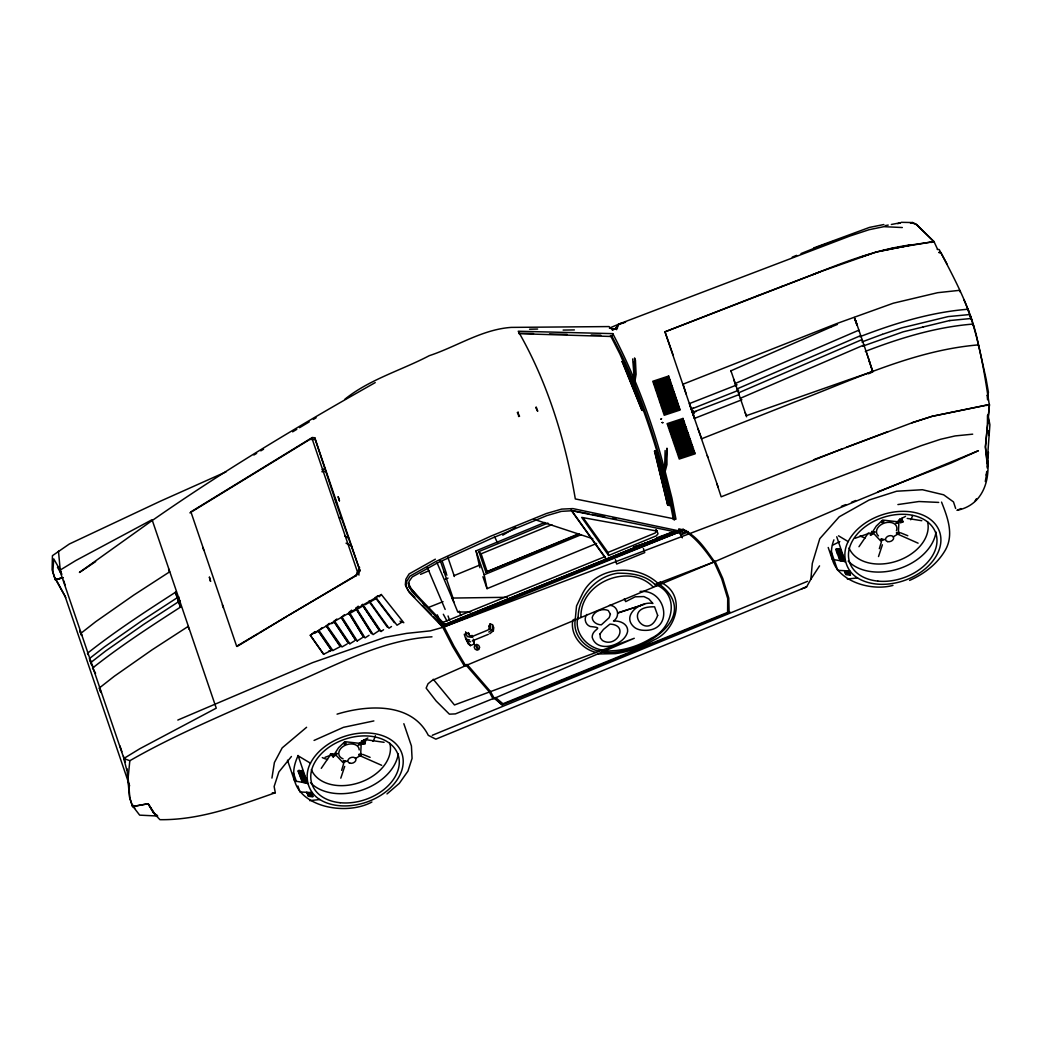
<?xml version="1.0" encoding="UTF-8"?>
<svg xmlns="http://www.w3.org/2000/svg" width="1042" height="1042" viewBox="0 0 1042 1042"><rect width="100%" height="100%" fill="white"/><g stroke="black" fill="none" stroke-linecap="round" stroke-linejoin="round"><path stroke-width="1.5" d="M987.49 415.406L987.451 423.208L988.428 423.195L988.78 421.88L987.777 415.537M492.449 624.679L493.765 627.701L493.296 631.27L492.384 629.42L492.449 624.679L490.131 623.884L489.063 626.073L489.31 628.717M911.828 422.844L932.069 416.344L989.249 404.53C983.974 369.936 978.295 332.763 963.876 299.64M987.165 395.504L987.582 399.789M572.813 620.081C569.948 634.982 581.853 649.062 595.946 652.409M575.379 619.143C572.214 634.37 584.796 648.411 599.254 651.185M577.841 617.437C574.051 633.275 587.232 647.681 602.38 650.039M578.167 618.674C577.424 596.753 596.206 576.161 617.672 573.217C631.413 573.035 646.835 575.002 656.33 586.047L657.763 583.103L660.381 581.996M580.967 617.515C579.521 582.647 629.589 561.846 653.425 587.258M987.321 466.959L987.738 460.851C989.796 483.032 981.238 505.644 956.973 510.32L961.024 508.574M661.996 478.382L665.864 463.625L666.958 448.19L666.958 464.576L663.285 478.591L664.718 471.049M465.631 637.756L468.118 643.735L470.372 645.623L473.889 644.164L474.097 641.26M987.048 471.31L985.289 481.508M987.282 468.105L988.454 452.072M988.05 415.224L989.9 424.758L987.126 462.609M986.37 475.256L986.644 471.883M633.979 386.465L634.604 379.21M678.668 530.847L572.957 508.6L561.69 509.095L546.386 513.511L490.73 536.187L436.22 561.325L410.092 576.057L406.758 581.319L406.276 586.854L409.232 592.39L442.42 626.854L444.634 625.942L411.655 591.101L408.868 585.799L409.102 581.345L412.176 576.981L437.562 562.862L491.837 538.271L546.933 515.582L561.391 511.362L571.915 510.749L676.492 532.084L678.668 530.847L678.837 528.867L686.639 530.743M337.061 714.148C367.552 704.835 411.499 702.1 428.301 735.339L435.843 739.156L806.599 586.907L810.871 579.183L812.304 563.435L819.767 538.701L839.214 516.806L869.171 499.991L896.667 491.225L922.417 489.727L943.648 494.807L953.482 501.905L955.644 508.47M431.987 636.818C379.054 639.892 332.502 667.609 284.453 687.173C232.757 711.243 179.25 732.292 129.833 760.712L128.114 777.97L129.911 798.406L132.568 806.56L148.133 803.734L153.487 812.604L157.147 815.795L156.73 815.209M302.948 772.005L302.454 770.416L301.216 770.676L302.649 772.356L300.109 771.327A1.316 0.847 32.5 0 0 299.484 770.95L298.129 771.236L299.471 774.857L303.769 775.482L302.935 773.359M840.647 550.384L840.165 548.795L839.162 548.704L840.256 550.241M633.38 387.038L634.969 373.401L634.552 357.94L635.438 360.272L636.089 374.286L634.109 386.413M632.416 383.938L633.862 373.961L632.702 358.917M609.453 605.298C617.984 605.454 620.55 616.564 613.464 621.045C619.625 620.433 628.235 623.78 627.636 631.309C624.953 645.571 596.936 653.842 592.195 637.274C591.921 628.391 605.923 628.105 590.202 626.502C585.33 624.705 583.572 618.388 586.946 614.415M987.777 396.09L988.402 392.131L986.097 378.91L976.445 335.771C968.995 305.202 953.651 277.276 939.22 249.559L937.344 249.455M271.936 778.087L274.398 762.536L282.174 747.882L306.595 727.29M986.461 475.178L986.93 472.3M632.546 383.86L634.969 373.401M663.194 469.994C650.677 424.003 634.93 378.415 611.993 336.501L612.787 333.635L518.213 331.239C547.766 382.596 565.441 440.688 575.314 498.936L675.971 519.216L671.934 498.128L665.017 470.971M341.633 770.325L343.782 763.187M879.331 548.704L881.493 541.58M344.694 766.404L340.799 778.166M882.405 544.797L878.51 556.558M310.464 763.2C303.73 775.756 307.455 792.076 319.842 799.553A49.508 34.673 -18.8 0 0 392.613 785.564A49.508 34.673 -18.8 0 0 379.496 734.727A49.508 34.673 -18.8 0 0 310.464 763.2L298.051 755.776C276.469 801.506 339.952 819.299 371.89 802.027M833.913 539.847C820.445 574.858 865.068 593.041 892.968 585.396M848.175 541.58C841.441 554.136 845.166 570.469 857.553 577.945A49.508 34.673 -18.8 0 0 930.324 563.943A49.508 34.673 -18.8 0 0 917.207 513.12A49.508 34.673 -18.8 0 0 848.175 541.58L838.51 535.809M492.723 629.889L492.084 631.83L489.779 633.731M616.617 329.676L618.388 324.336L619.56 323.801L849.894 236.039L869.184 229.683L883.916 226.674L902.32 227.534M987.282 395.413L988.389 392.235M659.404 584.757L660.172 582.595M665.864 463.625L661.071 476.559L664.77 464.068L665.135 450.535M622.152 361.743L623.963 361.73L643.526 410.652L641.911 410.209L622.152 361.743L623.78 362.199L631.634 382.193M654.493 451.173L656.33 451.277L669.329 505.552L667.688 505.018L654.493 451.173L656.147 451.72L661.566 474.188M358.578 573.738L359.946 570.508L314.736 437.731L312.209 437.549L190.894 511.856L236.651 646.248L358.578 573.738L358.995 575.106M355.674 576.291L359.594 567.382M332.385 756.388L334.013 755.098L334.808 755.658L333.18 756.948L331.486 753.731L333.18 756.948M872.519 534.051L870.891 535.327L870.096 534.767L871.724 533.491L872.519 534.051L871.62 531.394M641.911 410.209L622.335 361.274M464.628 635.373L465.943 632.859L468.822 633.627L469.812 635.959M803.76 588.079L806.599 586.907L801.441 588.899M667.688 505.018L654.676 450.73M974.843 501.397L976.393 498.818M321.262 768.345L330.575 754.682M858.973 546.724L868.273 533.074M882.587 334.274L901.76 327.865L948.129 316.599L969.815 314.528L970.792 316.547M810.871 579.183L819.546 565.871M622.973 323.137L618.388 324.336L615.093 329.103L612.227 329.923M300.812 771.197L298.051 770.859L301.151 771.38M836.387 548.769C842.913 550.371 834.473 549.316 836.596 548.73A1.628 1.237 37.2 0 1 837.638 549.017L838.198 549.46M930.897 242.499L933.997 241.575L937.618 249.416M291.434 756.492L278.865 771.992L274.137 786.502L275.309 792.754C237.993 805.779 200.064 820.223 159.921 819.676L153.552 812.89L148.133 803.734L132.985 806.456L132.399 804.789L134.809 808.162M379.249 596.779L381.32 594.513L403.788 622.699L400.011 621.175M344.785 399.307C369.402 379.366 401.391 370.314 429.265 355.687C456.591 346.686 481.977 329.402 511.257 327.396L609.114 326.576L610.573 328.399L615.093 329.103L617.567 327.878M901.213 222.324L912.61 222.545L916.309 224.212L933.919 241.614L930.415 242.2L933.984 241.666L916.53 224.694L912.857 223.131M358.24 606.17L356.221 607.981L373.088 634.604L379.405 630.397L362.173 604.79M758.302 295.472L819.833 271.91L876.179 252.034M344.329 614.819L341.88 616.942L357.224 640.934L362.264 637.743M351.636 610.169L349.265 612.201L365.039 637.912L369.05 635.307M377.842 595.672L375.797 597.431L397.028 625.226L402.134 621.996M386.999 793.926L399.333 783.35L407.93 771.171L412.072 758.368L411.421 745.968L403.84 723.708M322.186 627.623L318.891 630.41L332.854 650.521L340.226 646.639L326.341 626.112M329.298 623.35L326.849 625.434L341.958 646.965L347.09 644.008M347.168 761.038L342.948 762.536L336.657 755.828L334.117 754.655L338.572 747.7L344.889 741.67L361.209 743.545L360.766 752.545L361.743 754.734L355.465 758.485M884.879 539.417L880.659 540.915L874.368 534.207L871.828 533.035L876.27 526.08L882.6 520.049L898.92 521.925L898.464 530.938L899.441 533.126L893.176 536.877M336.827 619.026L334.443 620.928L349.904 643.748L354.462 640.934M314.997 631.582L310.36 635.255L323.606 654.337M515.556 527.473L502.778 535.184M335.25 499.053L336.605 503.025M226.088 471.831L160.273 501.241L69.306 544.028L52.426 555.686L52.1 569.87L55.317 579.73L63.028 577.685M362.981 744.262L363.775 742.672L365.091 743.701L362.981 744.262L362.082 741.617L363.215 741.761M900.692 522.654L900.522 521.782L902.633 521.208L902.802 522.081L900.692 522.654L899.793 519.997M488.789 632.077L492.384 629.42M151.39 521.065L79.413 572.462L95.643 561.599M362.238 604.686L379.431 630.306L381.059 631.478L383.573 629.746M391.505 626.516L388.992 628.235L369.194 600.778M311.206 795.385L312.535 795.359L313.069 796.596L310.008 794.746L310.36 795.554M849.165 573.608L850.246 573.751L850.428 575.223L849.855 573.895M81.419 634.956L80.403 631.973L81.719 635.438L80.716 633.445L95.721 621.683L133.702 595.125L169.572 571.876M88.166 654.793L87.489 653.243C115.428 631.113 145.372 611.68 175.303 592.377L176.306 591.726M95.577 673.301L92.543 668.065C120.468 645.936 150.426 626.502 180.344 607.199L181.347 606.548M99.993 689.517L101.009 692.513L99.303 688.02L114.294 676.258L152.275 649.687L188.159 626.437M730.116 612.136L502.127 704.861L494.325 698.088L455.393 713.9L449.389 714.161L436.129 700.992L426.139 688.124L428.041 683.747L431.961 680.582L465.631 665.669L714.604 561.716L835.554 509.616L978.373 450.717L951.086 463.026L877.651 491.876M189.891 512.872L309.878 439.398L312.405 439.581L357.614 572.358L356.26 575.588L288.803 615.158M433.615 616.89L444.087 626.867L447.526 624.757M126.72 769.817L123.79 758.511L139.862 748.703L216.254 708.156L152.327 520.453C224.03 470.437 299.119 425.54 375.224 382.596M259.745 632.807L287.423 615.991M237.003 646.496L258.351 633.64M253.87 455.002L256.645 453.348M260.787 450.86L263.561 449.206M292.62 431.831L296.762 429.356M299.536 427.702L309.214 421.906M313.368 419.431L316.143 417.777M310.503 793.757L311.832 793.717L312.379 795.007L311.441 793.874L306.921 793.288L310.36 793.887M738.687 390.229L691.224 409.115L718.068 486.94M203.789 550.306L202.773 547.324M222.363 604.868L223.392 607.877M381.32 594.513L310.242 635.216L323.697 654.233L331.434 650.325L318.188 631.022M314.801 633.145L318.995 630.775M331.616 623.65L334.417 622.074M348.432 614.168L362.434 606.262M365.234 604.686L376.449 598.355M435.361 559.189L409.076 573.96L405.859 579.261L405.325 584.914L408.177 590.501L414.82 597.392M909.601 580.407C924.332 573.842 937.631 563.787 945.641 549.551C954.055 534.064 947.465 517.132 941.551 502.101M152.08 519.697L75.792 560.544L59.72 570.352L124.48 760.022M361.183 741.461L367.839 738.01M898.894 519.854L905.55 516.389M845.648 573.152L847.107 573.816M624.301 598.785L625.695 601.625L635.19 596.805L643.904 596.571L648.866 598.968L652.93 603.474C640.153 600.752 620.615 616.03 634.565 627.466A17.792 12.465 -18.8 0 0 643.148 630.28C674.434 632.533 667.336 588.86 640.088 591.465M839.175 549.863L837.82 549.72A1.316 0.847 32.5 0 0 837.195 549.329L835.827 549.616L837.182 553.25L841.48 553.862L840.647 551.739L839.005 552.091C839.565 550.593 839.93 550.085 839.683 549.316M832.558 545.226L839.8 541.593M597.795 653.972L615.249 653.647A51.944 25.295 -20.2 0 0 653.946 639.983C676.154 630.436 686.847 595.633 661.748 582.869M600.947 652.618L602.094 652.045C635.438 657.541 705.512 618.583 658.987 583.872M603.917 651.341L616.187 650.508A47.815 26.141 -20.3 0 0 651.315 638.173C672.246 629.042 680.713 595.685 656.59 584.966M465.631 665.669L453.934 646.066L444.087 626.867L921.271 445.65L940.561 439.281L955.162 435.921L972.681 434.175M322.043 469.799L324.974 468.496M314.059 740.432L343.469 727.329L373.87 720.921M177.817 720.061L312.535 662.66L385.006 637.326L406.627 633.38L430.294 630.866L442.824 627.362L452.684 646.561L464.472 666.177M420.538 574.363L429.278 570.573M868.377 373.804L872.805 371.89L871.894 369.076M830.839 327.136L730.937 370.796L746.241 415.719L848.24 379.926M609.401 328.1L618.388 324.336M676.87 530.756L680.96 534.911L687.03 532.371M612.514 329.806L616.148 328.295M831.347 326.914L837.442 324.388M692.37 412.45L739.169 394.553M479.919 567.747L476.025 550.866L544.771 522.472M579.065 534.129L485.872 572.149L478.864 551.583L547.923 523.058M480.414 564.79L453.804 575.744M485.872 572.149L578.948 533.699M596.61 543.481L487.057 588.652L484.165 574.754L581.306 534.637M781.656 286.511L783.102 285.912M812.213 274.854C844.502 261.998 877.195 249.22 911.893 244.74L880.933 250.979M478.864 551.583L481.117 553.81L551.83 524.686M582.986 517.561L607.968 552.442L655.118 533.022L656.707 531.173L656.017 529.479L656.955 531.029L658.036 533.738L656.317 535.835L608.632 555.49L581.697 517.405L656.955 531.029M472.287 640.921L488.32 634.331M445.129 579.3L448.021 578.115M432.261 735.3L807.576 581.306M442.303 622.634L604.777 556.728L606.157 559.215L675.086 531.186L443.111 625.278L683.578 530.222C697.385 535.835 705.994 550.059 714.604 561.716M443.111 625.278L606.157 559.215L571.29 510.385L588.834 513.758M841.363 506.36L845.7 504.602M851.47 502.257L855.808 500.499M792.259 257.113L796.609 255.355M800.959 253.61L815.456 247.775M444.087 626.867L683.578 530.222C696.069 537.828 705.291 550.267 713.614 562.12L654.623 584.627M429.486 607.043L443.032 601.664M737.072 384.837L689.387 403.606L691.172 408.907L693.373 408.06M695.965 411.538L692.396 412.528L665.057 332.046M741.904 399.75L694.428 418.428M673.002 354.71L664.991 331.838L819.846 271.936M682.901 384.251L837.13 323.424L893.307 303.209L937.657 292.698L959.474 290.34L960.359 292.19M701.487 438.825L794.317 402.199C854.206 379.575 913.365 350.438 978.034 344.915L978.92 346.765M814.193 459.496L912.948 422.44L932.121 416.305L989.457 404.583L985.38 446.771L987.139 463.846M841.975 448.946L721.168 496.826L716.987 484.087M813.802 247.905L869.484 227.403L883.863 224.538M859.845 336.735C894.479 323.385 930.571 312.235 967.705 309.266L968.63 311.141M861.89 341.971L882.405 334.326M862.685 346.165L903.114 331.838L949.47 320.584L971.144 318.487L972.069 320.376M865.329 351.388C899.819 338.103 935.768 327.058 972.746 324.101L973.658 325.964M870.304 532.918L855.039 538.271M325.078 757.3L332.593 754.538M888.018 431.583L846.612 447.174M910.487 223.314L912.61 222.545M656.734 537.815L675.06 531.133M848.891 379.692L872.688 371.525L869.171 361.17M816.98 247.228L835.215 240.741M633.575 547.05L683.578 530.222L683.031 528.867M633.77 547.141L679.527 532.006M617.828 613.074L644.581 604.243M860.106 257.27L870.812 253.792M897.748 223.691L900.731 222.727L891.353 224.473M617.867 612.8L640.973 605.428M986.527 405.52L989.457 404.583L985.458 447.031L987.282 463.026M328.647 651.159L331.434 650.325M332.281 754.291L333.492 753.926M61.374 578.063L55.317 579.73L52.842 571.941L53.728 558.877L60.983 571.563M888.005 249.416L891.783 248.478M65.75 597.561L55.161 577.893L55.721 579.573L63.197 577.607M625.539 322.291L619.56 323.801L615.093 329.103L612.292 329.233M897.344 521.404L899.949 520.74M359.633 743.011L362.238 742.36M876.127 252.06L912.05 244.857L933.45 241.744M58.261 567.135L57.466 567.304L60.579 572.605M680.126 533.23L688.345 531.537M885.101 225.645L888.227 225.059M891.822 248.569L933.801 241.601M298.702 770.377L298.885 770.338A1.628 1.237 37.2 0 1 299.927 770.624L300.487 771.067M897.904 504.562L918.953 501.515L938.699 502.413M847.315 579L857.553 577.945M309.617 800.608L319.842 799.553M321.874 471.726L325.117 471.466M677.99 530.508L683.578 530.222L679.501 529.818M272.275 792.884L275.309 792.754M529.557 329.207L537.62 329.051M563.136 330.08L574.376 329.923M507.35 597.287L452.059 598.069L437.08 562.81M470.802 611.888L457.803 612.071L452.059 598.069L453.947 601.924M519.098 333.18L533.517 333.544M549.551 333.948L567.187 334.391M591.231 335.003L600.843 335.25M518.942 333.674L611.993 336.501M849.699 570.912L848.657 571.485A4.012 1.589 19.5 0 0 848.696 570.938L837.638 570.326L831.073 551.036M312.001 792.532L310.946 793.092A4.012 1.589 19.5 0 0 310.998 792.558L299.94 791.946L297.908 786.007M366.419 739.755L384.094 742.321M938.907 252.425L940.887 252.607L946.891 263.73M938.894 252.516L940.874 252.711M848.956 573.868L850.194 575.197L845.909 574.637L845.375 573.4L847.367 573.934L846.938 572.944L845.205 572.996L844.671 571.758L848.058 572.279M361.691 741.826L363.267 742.034M907.204 518.408L921.805 520.7M359.985 570.821L336.084 502.765L315.361 439.698L312.756 439.32L312.209 437.549M592.025 514.37L604.79 516.819M612.774 518.343L615.965 518.955M61.361 573.934L62.051 574.103M469.642 639.983L465.878 639.085L464.263 634.291M470.541 641.833L466.79 640.947L466.035 638.72M642.224 409.571L643.839 410.014M923.381 326.745L922.756 326.888M668.013 504.419L669.654 504.953M534.142 519.372L592.781 538.701M123.79 758.511L129.833 760.712M471.857 636.454L469.499 635.581L468.457 632.559M900.535 532.788L907.803 535.731M362.824 754.408L370.092 757.352M918.093 543.182L897.709 534.129M381.685 765.323L359.998 755.737M339.028 517.483L342.037 518.721M664.991 331.838L758.329 295.433M574.025 619.378L575.197 619.925L576.526 605.988L582.738 593.119C597.327 565.168 638.499 563.318 659.378 584.731M346.048 543.182L351.805 546.216M950.057 320.519L949.47 320.584M344.915 536.135L349.174 538.453M685.232 531.186L689.765 533.934M357.224 640.934L355.648 639.918L341.307 617.216M349.904 643.748L348.328 642.732L333.961 621.293M332.854 650.521L331.278 649.518L318.422 630.775M331.017 753.809L332.111 754.59M408.581 586.62L444.205 623.741L444.634 625.942M148.133 803.734L154.698 813.724M469.239 644.021L466.829 640.778M153.434 812.63L157.668 816.029L139.667 815.144L132.985 806.456M494.325 698.088L502.127 704.861M844.202 570.664L847.198 571.667L848.448 570.86M306.491 792.285L309.487 793.275L310.737 792.467M443.827 572.045L446.966 575.106M422.557 605.415L431.414 614.598M438.096 621.358L442.824 627.362M465.8 664.835L489.258 691.784L493.074 698.882L634.265 638.29L454.468 704.978L433.238 679.241M467.011 664.327L490.326 691.302L494.325 698.44L495.614 697.541L502.947 703.767L727.603 612.409L727.707 598.538L721.702 578.805L713.848 561.404M419.171 598.173L411.095 588.443L408.295 583.129M423.208 603.031L425.227 605.467M437.327 620.055L442.42 626.854M375.198 597.431L394.332 622.66M571.12 509.877L604.777 556.728M369.676 602.341L387.35 627.154M326.341 625.721L339.51 644.685M362.681 604.269L381.059 631.478M333.831 621.527L348.367 643.279M93.559 667.609L90.693 662.621L105.685 650.963L143.718 624.366L180.071 600.739L178.807 599.124L178.716 596.766L142.363 620.407L104.33 646.991L89.338 658.648L91.475 662.491M341.242 617.515L355.609 640.231M355.674 608.333L371.512 633.588M356.012 608.424L371.72 633.562M348.836 612.957L363.528 636.936M348.692 612.579L363.463 636.896M55.721 579.573L65.021 596.102L129.625 785.811M443.319 614.259L446.979 621.032M497.672 543.156L494.481 536.5M612.787 333.635C635.099 376.162 652.149 421.437 664.158 467.91M610.456 335.485L619.938 354.085L631.895 381.672M968.552 310.959L967.627 309.07M971.04 318.123L971.965 320.011M680.96 534.911L682.328 537.828M60.41 571.863L58.469 551.114M714.929 561.026L722.77 578.414L728.788 598.108L729.113 612.553M473.355 639.176L473.889 644.164M465.631 637.991L466.399 639.749M489.063 626.073L490.378 629.081M848.214 573.204L849.087 574.168L847.888 574.012L847.459 573.022L849.49 573.556L848.956 572.318L844.632 571.667L845.726 572.175M847.719 573.139L848.058 573.934M697.866 428.379L701.683 438.747M311.258 793.939L311.779 795.176L309.748 794.629L311.245 795.489M311.962 795.58L312.496 796.817L308.198 796.244L307.677 795.02M310.542 793.848L307.677 793.47M309.396 795.424L307.624 794.916L308.692 795.333M308.341 794.538L306.973 793.379M308.211 794.707L309.656 795.554L308.38 795.111M427.389 567.577L445.168 609.427M633.927 387.898L643.526 410.652M634.304 387.585L642.106 406.836M730.82 370.509L731.341 371.838M694.727 418.324L692.539 412.879L694.35 418.194M437.327 614.845L439.633 620.602M843.538 559.072L844.398 561.208L840.086 560.596L839.24 558.46M842.835 558.968L843.082 559.593L839.956 558.551M839.891 552.065L839.318 551.127L839.188 551.96M840.998 555.425L841.689 556.623L839.891 555.607L841.389 555.334L841.975 556.806L840.503 555.842M840.399 555.191L840.06 554.331L841.767 554.578L843.291 558.421L838.979 557.796L837.455 553.953L839.123 554.201L839.097 556.389L840.269 556.558L839.943 555.764M839.279 555.178L839.982 556.376L838.797 555.099M304.056 776.186L305.58 780.028L301.268 779.416L299.757 775.574M302.219 773.255L302.467 773.867L301.307 773.698C299.849 771.914 304.004 772.969 301.985 770.924L301.464 771.445M305.124 780.588L305.371 781.2L301.529 780.067L302.375 782.216L306.687 782.829L305.84 780.679L301.477 779.911L302.649 780.666M303.977 778.231L302.44 776.915L303.274 778.127M302.349 775.938L304.264 778.426L302.792 777.462L301.385 778.009L301.412 775.808M302.271 777.983L301.086 776.72L301.555 777.879M180.592 607.043L175.303 592.377M188.055 626.502L189.175 629.42M642.667 408.334C655.809 444.491 666.515 481.704 673.379 519.58M472.169 636.193L472.612 637.417M855.638 320.78L854.753 318.891M470.007 644.594L470.372 645.623M856.042 321.9L854.297 317.497M132.568 806.56L129.482 797.039L126.942 768.67M487.304 571.98L481.117 553.81M855.69 320.767L856.485 323.189M707.271 455.536L707.87 457.282M476.025 550.866L484.165 574.754M482.928 576.721L487.057 588.652M465.579 631.83L467.207 636.519L470.476 637.222L487.956 630.032L490.274 628.131L490.131 623.884M79.7 630.475L80.781 633.601M89.964 660.12L91.318 664.093L90.003 660.211M970.831 318.526L969.477 314.554M856.185 322.186L856.993 324.687M442.329 561.508L446.445 573.595M177.479 597.626L179.029 602.159M180.344 607.199L175.551 592.221M856.719 323.775L866.475 352.522M854.727 318.761L856.784 324.817M901.721 518.564L902.633 521.208M901.89 519.424L902.802 522.081M899.611 519.124L900.522 521.782M836.739 536.76L845.336 562.016L844.228 561.482A2.292 1.459 32.5 0 0 843.238 561.247L832.258 559.359L828.221 547.48M733.633 379.171L736.108 386.426M447.682 556.741L454.416 576.513M459.222 611.12L460.759 615.653M440.18 560.362L453.14 598.408M448.06 615.965L449.597 620.498M364.023 740.172L364.921 742.829M364.192 741.044L365.091 743.701M361.913 740.745L362.811 743.389M298.025 755.411L307.637 783.623L306.517 783.089A2.292 1.459 32.5 0 0 305.527 782.868L294.56 780.966L287.475 760.191M293.362 772.643L296.397 781.552M58.899 566.718L60.866 572.488M63.588 580.459L65.06 584.796M119.908 745.877L121.862 751.634M123.49 756.401L125.457 762.158M866.228 351.675L867.608 355.869M866.814 353.42L868.833 359.568M99.368 688.163L100.319 691.002M693.191 410.626L694.219 413.687M868.103 357.25L870.812 365.599M745.212 412.58L746.58 416.787M869.458 361.392L870.135 363.502M870.708 365.351L871.477 367.657M643.383 548.444L644.724 552.599L616.669 564.035L615.379 559.632M871.307 367.253L872.102 369.636M314.736 437.731L315.361 439.698M683.096 384.172L686.183 394.045M168.57 568.919L169.481 571.941M864.209 345.853L863.948 344.98L740.393 398.265L740.94 400.128M862.359 340.434L862.099 339.549L738.544 392.834L739.065 394.592M861.005 336.462L860.744 335.576L737.189 388.861L737.71 390.62M859.155 331.03L858.895 330.158L735.339 383.443L735.899 385.306M664.054 473.029L670.996 500.004L674.487 520.049M689.661 403.501L691.224 409.115M663.389 481.678L669.329 505.552M607.968 552.442L608.632 555.49M471.987 635.386L472.404 637.274M902.072 518.226L902.307 519.437M364.361 739.846L364.596 741.044M988.324 430.724L989.001 435.452M633.653 361.9L633.979 365.13M398.278 753.627A48.818 34.191 -18.8 0 1 361.47 790.279A48.818 34.191 -18.8 0 1 310.477 782.672M389.812 743.233A41.433 29.02 -18.8 0 1 359.282 782.659A41.433 29.02 -18.8 0 1 311.35 769.608M343.039 758.81A10.511 7.359 -18.8 0 1 344.251 745.746A10.511 7.359 -18.8 0 1 359.203 749.927M365.729 739.989A20.827 14.588 -18.8 0 1 364.895 743.207M332.541 755.515A20.827 14.588 -18.8 0 1 330.262 754.226M375.354 735.704A33.201 23.263 -18.8 0 1 373.01 741.37M327.527 759.501A33.201 23.263 -18.8 0 1 322.291 757.573M935.99 532.019A48.818 34.191 -18.8 0 1 899.181 568.658A48.818 34.191 -18.8 0 1 848.188 561.052M927.51 521.625A41.433 29.02 -18.8 0 1 896.993 561.052A41.433 29.02 -18.8 0 1 849.061 547.988M878.471 535.914A10.511 7.359 -18.8 0 1 884.984 522.876A10.511 7.359 -18.8 0 1 896.433 530.73M912.636 515.503A33.201 23.263 -18.8 0 1 910.721 519.763M865.225 537.88A33.201 23.263 -18.8 0 1 860.002 535.953M358.748 754.564L359.764 755.789L360.845 755.176L359.829 753.965L358.748 754.564M896.459 532.957L897.475 534.168L898.556 533.556L897.54 532.345L896.459 532.957M518.213 412.293L518.642 416.513L519.567 416.266L517.288 412.541L518.213 412.293M657.658 615.379C647.434 644.021 619.508 605.78 654.584 606.835L657.658 615.379M599.945 634.005L600.387 637.991L602.406 640.478C616.056 648.749 629.967 625.057 609.961 624.093L603.474 629.407L599.945 634.005M610.404 614.181L609.166 617.698L601.325 624.848C597.105 624.77 592.351 622.139 592.208 617.463C593.875 611.133 602.471 607.955 608.254 610.521L610.404 614.181M299.119 771.94L299.588 773.451L300.747 773.62L299.119 771.94M836.817 550.319L837.286 551.843L838.458 552.013L836.817 550.319M479.541 647.29L478.968 649.427L477.093 650.195L475.113 649.166L474.227 647.225L474.892 645.141L476.741 644.399L478.708 645.363L479.541 647.29M343.482 760.608L343.808 762.119L345.462 760.855L343.482 760.608M881.193 539.001L881.519 540.498L883.173 539.235L881.193 539.001M306.087 779.611L304.225 776.069L302.284 775.782L304.577 775.795L306.087 779.611M843.799 558.004L841.923 554.448L839.995 554.175L842.275 554.175L843.799 558.004M335.563 753.184L335.602 754.747L337.426 753.64L335.563 753.184M873.261 531.563L873.313 533.139L875.137 532.019L873.261 531.563M305.267 780.132L306.908 782.855L306.348 780.289L305.267 780.132M842.978 558.525L844.619 561.247L844.059 558.681L842.978 558.525M302.362 772.812L304.004 775.508L303.456 772.969L302.362 772.812M840.073 551.192L841.702 553.888L841.154 551.348L840.073 551.192M344.55 742.542L344.134 744.157L346.152 743.311L344.55 742.542M882.261 520.922L881.845 522.537L883.863 521.69L882.261 520.922M661.501 418.689L660.941 419.236L661.501 418.689M839.487 558.017L842.796 559.411L839.487 558.017M302.323 776.394L299.692 775.417L301.933 775.417L302.323 776.394M840.021 554.787L837.39 553.797L839.644 553.797L840.021 554.787M359.138 743.493L358.292 745.082L360.415 744.548L359.138 743.493M896.849 521.886L896.003 523.462L898.113 522.941L896.849 521.886M338.194 496.787L339.432 500.824L338.194 496.787M848.488 571.967L850.09 573.387L848.488 571.967M209.403 577.229L210.549 581.319L209.403 577.229M301.399 772.786L302.18 773.685L301.399 772.786M478.017 648.801L477.353 649.075L476.038 646.092L476.702 645.819L478.017 648.801M668.677 376.032L652.774 381.281L653.1 382.271L669.016 377.035L668.677 376.032M669.316 377.933L653.425 383.182L653.751 384.185L669.654 378.936L669.316 377.933M669.954 379.848L654.063 385.097L654.389 386.087L670.293 380.851L669.954 379.848M670.657 381.906L654.754 387.155L655.092 388.145L670.996 382.909L670.657 381.906M671.308 383.834L655.405 389.07L655.744 390.073L671.647 384.837L671.308 383.834M671.973 385.8L656.082 391.037L656.408 392.039L672.311 386.803L671.973 385.8M672.637 387.767L656.747 393.003L657.072 394.006L672.989 388.77L672.637 387.767M673.301 389.695L657.398 394.944L657.736 395.947L673.64 390.698L673.301 389.695M673.94 391.597L658.036 396.846L658.362 397.836L674.278 392.6L673.94 391.597M674.604 393.563L658.7 398.812L659.026 399.802L674.942 394.566L674.604 393.563M675.242 395.478L659.352 400.727L659.677 401.717L675.594 396.481L675.242 395.478M675.88 397.38L659.99 402.629L660.315 403.632L676.232 398.383L675.88 397.38M676.545 399.347L660.641 404.596L660.967 405.585L676.883 400.349L676.545 399.347M677.157 401.196L661.266 406.445L661.592 407.435L677.495 402.199L677.157 401.196M677.808 403.111L661.904 408.36L662.23 409.363L678.147 404.114L677.808 403.111M678.498 405.156L662.595 410.405L662.92 411.395L678.837 406.159L678.498 405.156M679.15 407.096L663.259 412.345L663.585 413.335L679.488 408.099L679.15 407.096M679.801 409.011L663.897 414.26L664.223 415.263L680.139 410.014L679.801 409.011M662.855 422.648L662.061 422.531L662.855 422.648M683.005 418.428L667.088 423.664L667.44 424.654L683.344 419.431L683.005 418.428M683.708 420.473L667.792 425.709L668.143 426.699L684.047 421.476L683.708 420.473M684.373 422.414L668.456 427.65L668.808 428.627L684.711 423.417L684.373 422.414M685.102 424.524L669.185 429.76L669.524 430.75L685.441 425.527L685.102 424.524M685.805 426.569L669.889 431.805L670.24 432.795L686.144 427.572L685.805 426.569M686.509 428.601L670.592 433.837L670.944 434.827L686.847 429.604L686.509 428.601M687.225 430.685L671.308 435.921L671.66 436.911L687.564 431.688L687.225 430.685M687.941 432.743L672.025 437.979L672.377 438.969L688.28 433.746L687.941 432.743M688.606 434.709L672.702 439.945L673.041 440.935L688.957 435.712L688.606 434.709M689.309 436.728L673.393 441.964L673.731 442.954L689.648 437.731L689.309 436.728M690.025 438.812L674.109 444.048L674.461 445.025L690.364 439.815L690.025 438.812M690.677 440.753L674.773 445.989L675.112 446.966L691.028 441.756L690.677 440.753M691.38 442.772L675.463 448.008L675.815 448.998L691.719 443.775L691.38 442.772M692.057 444.778L676.154 450.014L676.492 450.991L692.396 445.781L692.057 444.778M692.735 446.731L676.818 451.967L677.17 452.957L693.073 447.734L692.735 446.731M693.425 448.789L677.521 454.025L677.86 455.015L693.777 449.792L693.425 448.789M694.141 450.847L678.225 456.083L678.576 457.073L694.48 451.85L694.141 450.847M694.819 452.814L678.902 458.05L679.254 459.04L695.157 453.817L694.819 452.814M536.343 407.331L535.666 407.396L537.698 411.303L536.343 407.331M349.917 763.213A4.155 2.905 -18.8 0 0 355.947 759.592A4.155 2.905 -18.8 0 0 349.852 758.055A4.155 2.905 -18.8 0 0 349.917 763.213M340.148 802.718A45.496 31.872 -18.8 0 0 398.578 756.401A45.496 31.872 -18.8 0 0 326.341 749.198A45.496 31.872 -18.8 0 0 340.148 802.718M887.628 541.606A4.155 2.905 -18.8 0 0 893.658 537.985A4.155 2.905 -18.8 0 0 887.563 536.435A4.155 2.905 -18.8 0 0 887.628 541.606M877.859 581.11A45.496 31.872 -18.8 0 0 936.276 534.78A45.496 31.872 -18.8 0 0 864.052 527.578A45.496 31.872 -18.8 0 0 877.859 581.11"/></g></svg>
